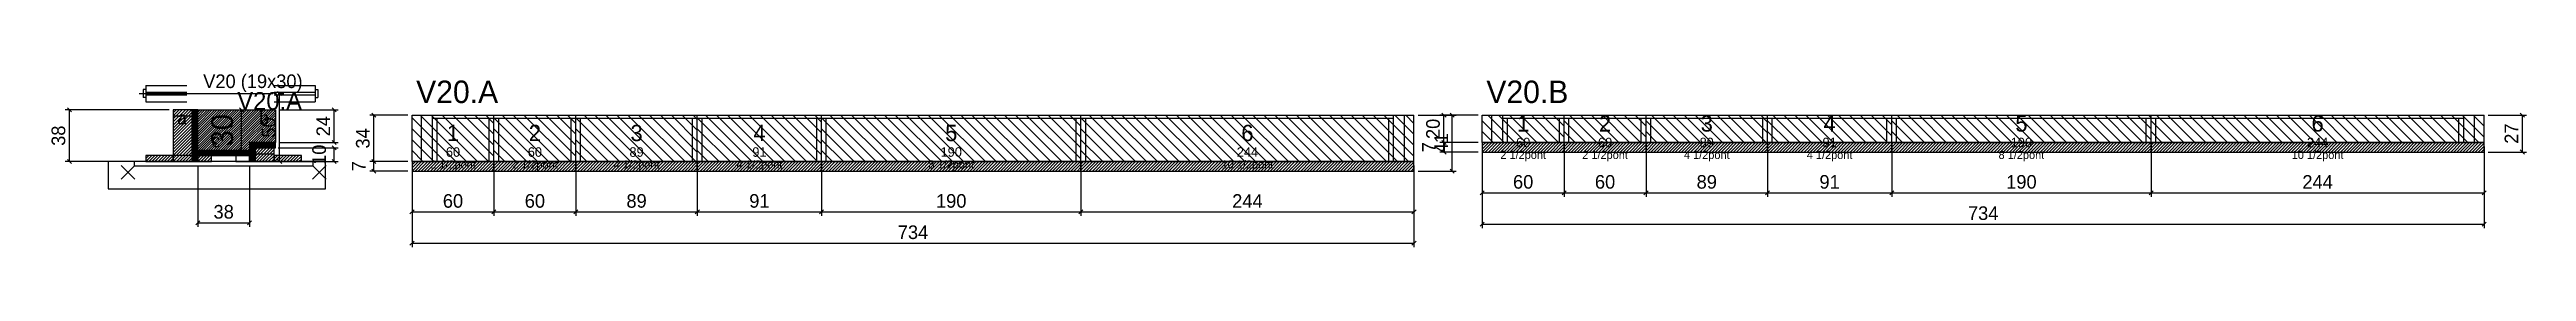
# Model space of a CAD drawing. Extents: x -69 to 1746, y -97 to 31.
import ezdxf
from ezdxf.enums import TextEntityAlignment as Align

# ---------------------------------------------------------------- set-up
doc = ezdxf.new("R2010")
doc.units = 0
for name, color, linetype in [('5', 5, 'Continuous'), ('barrote', 126, 'Continuous'), ('CONCRETO', 251, 'Continuous'), ('COTA', 241, 'Continuous'), ('Cota Seção (2x)', 241, 'Continuous'), ('detalhes', 7, 'Continuous'), ('Hachura', 251, 'Continuous'), ('Madeira', 126, 'Continuous'), ('NOMENCLATURA', 7, 'Continuous'), ('Painéis', 200, 'Continuous'), ('presilha', 224, 'Continuous'), ('Reaproveitamento', 30, 'Continuous'), ('SARR_2.2x7', 40, 'Continuous'), ('SARR_3.5x7', 81, 'Continuous'), ('SCO-___-LAJ', 224, 'Continuous'), ('TENSOR', 224, 'Continuous'), ('texto', 7, 'Continuous'), ('Texto Seção', 7, 'Continuous')]:
    doc.layers.add(name, color=color, linetype=linetype)
doc.dimstyles.new('PAINEL', dxfattribs={"dimtxt": 10, "dimasz": 3, "dimexe": 3, "dimexo": 3, "dimgap": 3, "dimtad": 1, "dimblk": 'OBLIQUE', "dimblk1": 'OBLIQUE', "dimcen": 2.5, "dimclrd": 4, "dimclre": 4, "dimclrt": 240, "dimazin": 3, "dimtfac": 1, "dimtmove": 0, "dimatfit": 3})
doc.dimstyles.new('SECAO2X', dxfattribs={"dimtxt": 16, "dimasz": 3, "dimexe": 3, "dimexo": 3, "dimgap": 3, "dimtad": 1, "dimblk": 'OBLIQUE', "dimblk1": 'OBLIQUE', "dimcen": 2.5, "dimclrd": 4, "dimclre": 4, "dimclrt": 240, "dimazin": 3, "dimtfac": 1, "dimtmove": 0, "dimatfit": 3})

# ---------------------------------------------------------------- blocks, each defined once
blk = doc.blocks.new('_OBLIQUE')
at = {"color": 0, "linetype": 'BYBLOCK'}
blk.add_line((-0.5, -0.5), (0.5, 0.5), dxfattribs=at)

msp = doc.modelspace()

# ---------------------------------------------------------------- hatches: boundary and pattern name
at = {"layer": 'COTA'}
h = msp.add_hatch(dxfattribs=at)
h.set_pattern_fill('ANSI31', scale=0.4)
h.paths.add_polyline_path([(40, -26), (40, 4), (97, 4), (97, -20), (78, -20), (78, -26)])
h = msp.add_hatch(dxfattribs=at)
h.set_pattern_fill('ANSI31', scale=0.5)
h.paths.add_polyline_path([(197, -41), (257, -41), (257, -34), (197, -34)])
h = msp.add_hatch(dxfattribs=at)
h.set_pattern_fill('ANSI31', scale=0.5)
h.paths.add_polyline_path([(257, -41), (317, -41), (317, -34), (257, -34)])
h = msp.add_hatch(dxfattribs=at)
h.set_pattern_fill('ANSI31', scale=0.5)
h.paths.add_polyline_path([(317, -41), (406, -41), (406, -34), (317, -34)])
h = msp.add_hatch(dxfattribs=at)
h.set_pattern_fill('ANSI31', scale=0.5)
h.paths.add_polyline_path([(406, -41), (497, -41), (497, -34), (406, -34)])
h = msp.add_hatch(dxfattribs=at)
h.set_pattern_fill('ANSI31', scale=0.5)
h.paths.add_polyline_path([(497, -41), (687, -41), (687, -34), (497, -34)])
h = msp.add_hatch(dxfattribs=at)
h.set_pattern_fill('ANSI31', scale=0.5)
h.paths.add_polyline_path([(687, -41), (931, -41), (931, -34), (687, -34)])
h = msp.add_hatch(dxfattribs=at)
h.set_pattern_fill('ANSI31', scale=0.5)
h.paths.add_polyline_path([(981, -27), (1041, -27), (1041, -20), (981, -20)])
h = msp.add_hatch(dxfattribs=at)
h.set_pattern_fill('ANSI31', scale=0.5)
h.paths.add_polyline_path([(1041, -27), (1101, -27), (1101, -20), (1041, -20)])
h = msp.add_hatch(dxfattribs=at)
h.set_pattern_fill('ANSI31', scale=0.5)
h.paths.add_polyline_path([(1101, -27), (1190, -27), (1190, -20), (1101, -20)])
h = msp.add_hatch(dxfattribs=at)
h.set_pattern_fill('ANSI31', scale=0.5)
h.paths.add_polyline_path([(1190, -27), (1281, -27), (1281, -20), (1190, -20)])
h = msp.add_hatch(dxfattribs=at)
h.set_pattern_fill('ANSI31', scale=0.5)
h.paths.add_polyline_path([(1281, -27), (1471, -27), (1471, -20), (1281, -20)])
h = msp.add_hatch(dxfattribs=at)
h.set_pattern_fill('ANSI31', scale=0.5)
h.paths.add_polyline_path([(1471, -27), (1715, -27), (1715, -20), (1471, -20)])
at = {"layer": 'Hachura'}
h = msp.add_hatch(dxfattribs=at)
h.set_pattern_fill('ANSI31', scale=0.5)
h.paths.add_polyline_path([(22, -34), (36, -34), (36, 4), (22, 4)])
h = msp.add_hatch(dxfattribs=at)
h.set_pattern_fill('ANSI31', scale=0.5)
h.paths.add_polyline_path([(22, -0.4), (36, -0.4), (36, 4), (22, 4)])
h = msp.add_hatch(dxfattribs=at)
h.set_pattern_fill('SOLID')
h.paths.add_polyline_path([(36, -34), (40, -34), (40, 4), (36, 4)])
h = msp.add_hatch(dxfattribs=at)
h.set_pattern_fill('ANSI31', scale=0.5)
h.paths.add_polyline_path([(2, -34), (22, -34), (22, -29.6), (2, -29.6)])
h = msp.add_hatch(dxfattribs=at)
h.set_pattern_fill('SOLID')
h.paths.add_polyline_path([(40, -29.6), (78, -29.6), (78, -26), (40, -26)])
h = msp.add_hatch(dxfattribs=at)
h.set_pattern_fill('ANSI31', scale=0.5)
h.paths.add_polyline_path([(40, -34), (50, -34), (50, -29.6), (40, -29.6)])
h = msp.add_hatch(dxfattribs=at)
h.set_pattern_fill('SOLID')
h.paths.add_polyline_path([(78, -24), (97, -24), (97, -20), (78, -20)])
h = msp.add_hatch(dxfattribs=at)
h.set_pattern_fill('SOLID')
h.paths.add_polyline_path([(78, -34), (82, -34), (82, -24), (78, -24)])
h = msp.add_hatch(dxfattribs=at)
h.set_pattern_fill('ANSI31', scale=0.5)
h.paths.add_polyline_path([(82, -34), (96, -34), (96, -24), (82, -24)])
h = msp.add_hatch(dxfattribs=at)
h.set_pattern_fill('ANSI31', scale=0.5)
h.paths.add_polyline_path([(82, -28.4), (96, -28.4), (96, -24), (82, -24)])
h = msp.add_hatch(dxfattribs=at)
h.set_pattern_fill('ANSI31', scale=0.5)
h.paths.add_polyline_path([(96, -34), (116, -34), (116, -29.6), (96, -29.6)])

# ---------------------------------------------------------------- linework, layer by layer
for p, q in [((0, 19), (0, 13)), ((2, 19), (0, 19)), ((2, 22), (32, 22)), ((2, 22), (2, 10)), ((96, 22), (126, 22)), ((126, 22), (126, 10)), ((126, 19), (128, 19)), ((128, 19), (128, 13)), ((2, 13), (0, 13)), ((2, 17), (32, 17)), ((2, 15), (32, 15)), ((2, 10), (32, 10)), ((96, 17), (126, 17)), ((96, 15), (126, 15)), ((96, 10), (126, 10)), ((126, 13), (128, 13))]:
    msp.add_line(p, q)
at = {"layer": 'barrote'}
msp.add_lwpolyline([(-25.5, -54), (133.5, -54), (133.5, -34), (-25.5, -34)], close=True, dxfattribs=at)
at = {"layer": 'CONCRETO'}
msp.add_lwpolyline([(40, -26), (40, 4), (97, 4), (97, -20), (78, -20), (78, -26)], close=True, dxfattribs=at)
at = {"layer": 'Madeira'}
for points in [[(22, -34), (36, -34), (36, 4), (22, 4)], [(22, -0.4), (36, -0.4), (36, 4), (22, 4)], [(2, -34), (22, -34), (22, -29.6), (2, -29.6)], [(22, -34), (36, -34), (36, -29.6), (22, -29.6)], [(40, -34), (50, -34), (50, -29.6), (40, -29.6)], [(68, -34), (78, -34), (78, -29.6), (68, -29.6)], [(82, -34), (96, -34), (96, -24), (82, -24)], [(82, -28.4), (96, -28.4), (96, -24), (82, -24)], [(96, -34), (116, -34), (116, -29.6), (96, -29.6)]]:
    msp.add_lwpolyline(points, close=True, dxfattribs=at)
at = {"layer": 'Painéis'}
for p, q in [((197, 0), (257, 0)), ((197, -34), (197, 0)), ((257, -34), (257, 0)), ((257, -34), (257, 0)), ((257, 0), (317, 0)), ((257, -34), (257, 0)), ((317, -34), (317, 0)), ((317, -34), (317, 0)), ((317, 0), (406, 0)), ((317, -34), (317, 0)), ((406, -34), (406, 0)), ((406, -34), (406, 0)), ((406, 0), (497, 0)), ((406, -34), (406, 0)), ((497, -34), (497, 0)), ((497, -34), (497, 0)), ((497, 0), (687, 0)), ((497, -34), (497, 0)), ((687, -34), (687, 0)), ((687, -34), (687, 0)), ((687, 0), (931, 0)), ((687, -34), (687, 0)), ((931, -34), (931, 0)), ((981, 0), (1041, 0)), ((981, -20), (981, 0)), ((1041, -20), (1041, 0)), ((1041, -20), (1041, 0)), ((1041, 0), (1101, 0)), ((1041, -20), (1041, 0)), ((1101, -20), (1101, 0)), ((1101, -20), (1101, 0)), ((1101, 0), (1190, 0)), ((1101, -20), (1101, 0)), ((1190, -20), (1190, 0)), ((1190, -20), (1190, 0)), ((1190, 0), (1281, 0)), ((1190, -20), (1190, 0)), ((1281, -20), (1281, 0)), ((1281, -20), (1281, 0)), ((1281, 0), (1471, 0)), ((1281, -20), (1281, 0)), ((1471, -20), (1471, 0)), ((1471, -20), (1471, 0)), ((1471, 0), (1715, 0)), ((1471, -20), (1471, 0)), ((1715, -20), (1715, 0)), ((197, -34), (257, -34)), ((257, -34), (317, -34)), ((317, -34), (406, -34)), ((406, -34), (497, -34)), ((497, -34), (687, -34)), ((687, -34), (931, -34)), ((981, -20), (1041, -20)), ((1041, -20), (1101, -20)), ((1101, -20), (1190, -20)), ((1190, -20), (1281, -20)), ((1281, -20), (1471, -20)), ((1471, -20), (1715, -20))]:
    msp.add_line(p, q, dxfattribs=at)
for points in [[(36, -34), (40, -34), (40, 4), (36, 4)], [(40, -29.6), (78, -29.6), (78, -26), (40, -26)], [(78, -24), (97, -24), (97, -20), (78, -20)], [(78, -34), (82, -34), (82, -24), (78, -24)]]:
    msp.add_lwpolyline(points, close=True, dxfattribs=at)
at = {"layer": 'presilha'}
for p, q in [((-16, -47), (-6, -37)), ((-16, -37), (-6, -47)), ((124, -47), (134, -37)), ((124, -37), (134, -47))]:
    msp.add_line(p, q, dxfattribs=at)
at = {"layer": 'Reaproveitamento', "color": 30}
for p, q in [((237, -34), (203, 0)), ((245, -34), (211, 0)), ((253, -34), (219, 0)), ((257, -30), (227, 0)), ((257, -22), (235, 0)), ((257, -14), (243, 0)), ((257, -6), (251, 0)), ((297, -34), (263, 0)), ((305, -34), (271, 0)), ((313, -34), (279, 0)), ((317, -30), (287, 0)), ((317, -22), (295, 0)), ((317, -14), (303, 0)), ((317, -6), (311, 0)), ((357, -34), (323, 0)), ((365, -34), (331, 0)), ((373, -34), (339, 0)), ((381, -34), (347, 0)), ((389, -34), (355, 0)), ((397, -34), (363, 0)), ((405, -34), (371, 0)), ((406, -27), (379, 0)), ((406, -19), (387, 0)), ((406, -11), (395, 0)), ((406, -3), (403, 0)), ((446, -34), (412, 0)), ((454, -34), (420, 0)), ((462, -34), (428, 0)), ((470, -34), (436, 0)), ((478, -34), (444, 0)), ((486, -34), (452, 0)), ((494, -34), (460, 0)), ((497, -29), (468, 0)), ((497, -21), (476, 0)), ((497, -13), (484, 0)), ((497, -5), (492, 0)), ((537, -34), (503, 0)), ((545, -34), (511, 0)), ((553, -34), (519, 0)), ((561, -34), (527, 0)), ((569, -34), (535, 0)), ((577, -34), (543, 0)), ((585, -34), (551, 0)), ((593, -34), (559, 0)), ((601, -34), (567, 0)), ((609, -34), (575, 0)), ((617, -34), (583, 0)), ((625, -34), (591, 0)), ((633, -34), (599, 0)), ((641, -34), (607, 0)), ((649, -34), (615, 0)), ((657, -34), (623, 0)), ((665, -34), (631, 0)), ((673, -34), (639, 0)), ((681, -34), (647, 0)), ((687, -32), (655, 0)), ((687, -24), (663, 0)), ((687, -16), (671, 0)), ((687, -8), (679, 0)), ((687, 0), (687, 0)), ((727, -34), (693, 0)), ((735, -34), (701, 0)), ((743, -34), (709, 0)), ((751, -34), (717, 0)), ((759, -34), (725, 0)), ((767, -34), (733, 0)), ((775, -34), (741, 0)), ((783, -34), (749, 0)), ((791, -34), (757, 0)), ((799, -34), (765, 0)), ((807, -34), (773, 0)), ((815, -34), (781, 0)), ((823, -34), (789, 0)), ((831, -34), (797, 0)), ((839, -34), (805, 0)), ((847, -34), (813, 0)), ((855, -34), (821, 0)), ((863, -34), (829, 0)), ((871, -34), (837, 0)), ((879, -34), (845, 0)), ((887, -34), (853, 0)), ((895, -34), (861, 0)), ((903, -34), (869, 0)), ((911, -34), (877, 0)), ((919, -34), (885, 0)), ((927, -34), (893, 0)), ((931, -30), (901, 0)), ((931, -22), (909, 0)), ((931, -14), (917, 0)), ((931, -6), (925, 0)), ((1005, -20), (985, 0)), ((1013, -20), (993, 0)), ((1021, -20), (1001, 0)), ((1029, -20), (1009, 0)), ((1037, -20), (1017, 0)), ((1041, -16), (1025, 0)), ((1041, -8), (1033, 0)), ((1041, 0), (1041, 0)), ((1065, -20), (1045, 0)), ((1073, -20), (1053, 0)), ((1081, -20), (1061, 0)), ((1089, -20), (1069, 0)), ((1097, -20), (1077, 0)), ((1101, -16), (1085, 0)), ((1101, -8), (1093, 0)), ((1101, 0), (1101, 0)), ((1125, -20), (1105, 0)), ((1133, -20), (1113, 0)), ((1141, -20), (1121, 0)), ((1149, -20), (1129, 0)), ((1157, -20), (1137, 0)), ((1165, -20), (1145, 0)), ((1173, -20), (1153, 0)), ((1181, -20), (1161, 0)), ((1189, -20), (1169, 0)), ((1190, -13), (1177, 0)), ((1190, -5), (1185, 0)), ((1214, -20), (1194, 0)), ((1222, -20), (1202, 0)), ((1230, -20), (1210, 0)), ((1238, -20), (1218, 0)), ((1246, -20), (1226, 0)), ((1254, -20), (1234, 0)), ((1262, -20), (1242, 0)), ((1270, -20), (1250, 0)), ((1278, -20), (1258, 0)), ((1281, -15), (1266, 0)), ((1281, -7), (1274, 0)), ((1305, -20), (1285, 0)), ((1313, -20), (1293, 0)), ((1321, -20), (1301, 0)), ((1329, -20), (1309, 0)), ((1337, -20), (1317, 0)), ((1345, -20), (1325, 0)), ((1353, -20), (1333, 0)), ((1361, -20), (1341, 0)), ((1369, -20), (1349, 0)), ((1377, -20), (1357, 0)), ((1385, -20), (1365, 0)), ((1393, -20), (1373, 0)), ((1401, -20), (1381, 0)), ((1409, -20), (1389, 0)), ((1417, -20), (1397, 0)), ((1425, -20), (1405, 0)), ((1433, -20), (1413, 0)), ((1441, -20), (1421, 0)), ((1449, -20), (1429, 0)), ((1457, -20), (1437, 0)), ((1465, -20), (1445, 0)), ((1471, -18), (1453, 0)), ((1471, -10), (1461, 0)), ((1471, -2), (1469, 0)), ((1495, -20), (1475, 0)), ((1503, -20), (1483, 0)), ((1511, -20), (1491, 0)), ((1519, -20), (1499, 0)), ((1527, -20), (1507, 0)), ((1535, -20), (1515, 0)), ((1543, -20), (1523, 0)), ((1551, -20), (1531, 0)), ((1559, -20), (1539, 0)), ((1567, -20), (1547, 0)), ((1575, -20), (1555, 0)), ((1583, -20), (1563, 0)), ((1591, -20), (1571, 0)), ((1599, -20), (1579, 0)), ((1607, -20), (1587, 0)), ((1615, -20), (1595, 0)), ((1623, -20), (1603, 0)), ((1631, -20), (1611, 0)), ((1639, -20), (1619, 0)), ((1647, -20), (1627, 0)), ((1655, -20), (1635, 0)), ((1663, -20), (1643, 0)), ((1671, -20), (1651, 0)), ((1679, -20), (1659, 0)), ((1687, -20), (1667, 0)), ((1695, -20), (1675, 0)), ((1703, -20), (1683, 0)), ((1711, -20), (1691, 0)), ((1715, -16), (1699, 0)), ((1715, -8), (1707, 0)), ((1715, 0), (1715, 0)), ((229, -34), (197, -2)), ((221, -34), (197, -10)), ((213, -34), (197, -18)), ((289, -34), (257, -2)), ((281, -34), (257, -10)), ((273, -34), (257, -18)), ((349, -34), (317, -2)), ((341, -34), (317, -10)), ((333, -34), (317, -18)), ((438, -34), (406, -2)), ((430, -34), (406, -10)), ((422, -34), (406, -18)), ((529, -34), (497, -2)), ((521, -34), (497, -10)), ((513, -34), (497, -18)), ((719, -34), (687, -2)), ((711, -34), (687, -10)), ((703, -34), (687, -18)), ((997, -20), (981, -4)), ((989, -20), (981, -12)), ((1057, -20), (1041, -4)), ((1049, -20), (1041, -12)), ((1117, -20), (1101, -4)), ((1109, -20), (1101, -12)), ((1206, -20), (1190, -4)), ((1198, -20), (1190, -12)), ((1297, -20), (1281, -4)), ((1289, -20), (1281, -12)), ((1487, -20), (1471, -4)), ((1479, -20), (1471, -12)), ((205, -34), (197, -26)), ((197, -34), (197, -34)), ((265, -34), (257, -26)), ((257, -34), (257, -34)), ((325, -34), (317, -26)), ((317, -34), (317, -34)), ((414, -34), (406, -26)), ((406, -34), (406, -34)), ((505, -34), (497, -26)), ((497, -34), (497, -34)), ((695, -34), (687, -26)), ((687, -34), (687, -34)), ((981, -20), (981, -20)), ((1041, -20), (1041, -20)), ((1101, -20), (1101, -20)), ((1190, -20), (1190, -20)), ((1281, -20), (1281, -20)), ((1471, -20), (1471, -20))]:
    msp.add_line(p, q, dxfattribs=at)
at = {"layer": 'SARR_2.2x7'}
for p, q in [((204, -34), (204, 0)), ((924, -34), (924, 0)), ((988, -20), (988, 0)), ((1708, -20), (1708, 0)), ((212, -2.2), (257, -2.2)), ((257, -2.2), (317, -2.2)), ((317, -2.2), (406, -2.2)), ((406, -2.2), (497, -2.2)), ((497, -2.2), (687, -2.2)), ((687, -2.2), (916, -2.2)), ((996, -2.2), (1041, -2.2)), ((1041, -2.2), (1101, -2.2)), ((1101, -2.2), (1190, -2.2)), ((1190, -2.2), (1281, -2.2)), ((1281, -2.2), (1471, -2.2)), ((1471, -2.2), (1700, -2.2))]:
    msp.add_line(p, q, dxfattribs=at)
at = {"layer": 'SARR_3.5x7'}
for p, q in [((212, -34), (212, 0)), ((257, -34), (257, 0)), ((257, -34), (257, 0)), ((317, -34), (317, 0)), ((317, -34), (317, 0)), ((406, -34), (406, 0)), ((406, -34), (406, 0)), ((497, -34), (497, 0)), ((497, -34), (497, 0)), ((687, -34), (687, 0)), ((687, -34), (687, 0)), ((916, -34), (916, 0)), ((996, -20), (996, 0)), ((1041, -20), (1041, 0)), ((1041, -20), (1041, 0)), ((1101, -20), (1101, 0)), ((1101, -20), (1101, 0)), ((1190, -20), (1190, 0)), ((1190, -20), (1190, 0)), ((1281, -20), (1281, 0)), ((1281, -20), (1281, 0)), ((1471, -20), (1471, 0)), ((1471, -20), (1471, 0)), ((1700, -20), (1700, 0)), ((215.5, -34), (215.5, -2.2)), ((253.5, -34), (253.5, -2.2)), ((260.5, -34), (260.5, -2.2)), ((313.5, -34), (313.5, -2.2)), ((320.5, -34), (320.5, -2.2)), ((402.5, -34), (402.5, -2.2)), ((409.5, -34), (409.5, -2.2)), ((493.5, -34), (493.5, -2.2)), ((500.5, -34), (500.5, -2.2)), ((683.5, -34), (683.5, -2.2)), ((690.5, -34), (690.5, -2.2)), ((912.5, -34), (912.5, -2.2)), ((999.5, -20), (999.5, -2.2)), ((1037.5, -20), (1037.5, -2.2)), ((1044.5, -20), (1044.5, -2.2)), ((1097.5, -20), (1097.5, -2.2)), ((1104.5, -20), (1104.5, -2.2)), ((1186.5, -20), (1186.5, -2.2)), ((1193.5, -20), (1193.5, -2.2)), ((1277.5, -20), (1277.5, -2.2)), ((1284.5, -20), (1284.5, -2.2)), ((1467.5, -20), (1467.5, -2.2)), ((1474.5, -20), (1474.5, -2.2)), ((1696.5, -20), (1696.5, -2.2)), ((212, -34), (215.5, -34)), ((253.5, -34), (257, -34)), ((257, -34), (260.5, -34)), ((313.5, -34), (317, -34)), ((317, -34), (320.5, -34)), ((402.5, -34), (406, -34)), ((406, -34), (409.5, -34)), ((493.5, -34), (497, -34)), ((497, -34), (500.5, -34)), ((683.5, -34), (687, -34)), ((687, -34), (690.5, -34)), ((912.5, -34), (916, -34)), ((996, -20), (999.5, -20)), ((1037.5, -20), (1041, -20)), ((1041, -20), (1044.5, -20)), ((1097.5, -20), (1101, -20)), ((1101, -20), (1104.5, -20)), ((1186.5, -20), (1190, -20)), ((1190, -20), (1193.5, -20)), ((1277.5, -20), (1281, -20)), ((1281, -20), (1284.5, -20)), ((1467.5, -20), (1471, -20)), ((1471, -20), (1474.5, -20)), ((1696.5, -20), (1700, -20))]:
    msp.add_line(p, q, dxfattribs=at)
at = {"layer": 'SCO-___-LAJ'}
for points in [[(-6.5, -37.2), (124.5, -37.2), (124.5, -34), (-6.5, -34)], [(197, -41), (257, -41), (257, -34), (197, -34)], [(257, -41), (317, -41), (317, -34), (257, -34)], [(317, -41), (406, -41), (406, -34), (317, -34)], [(406, -41), (497, -41), (497, -34), (406, -34)], [(497, -41), (687, -41), (687, -34), (497, -34)], [(687, -41), (931, -41), (931, -34), (687, -34)], [(981, -27), (1041, -27), (1041, -20), (981, -20)], [(1041, -27), (1101, -27), (1101, -20), (1041, -20)], [(1101, -27), (1190, -27), (1190, -20), (1101, -20)], [(1190, -27), (1281, -27), (1281, -20), (1190, -20)], [(1281, -27), (1471, -27), (1471, -20), (1281, -20)], [(1471, -27), (1715, -27), (1715, -20), (1471, -20)]]:
    msp.add_lwpolyline(points, close=True, dxfattribs=at)
at = {"layer": 'TENSOR'}
msp.add_line((-3, 16), (95, 16), dxfattribs=at)

# ---------------------------------------------------------------- texts
at = {"layer": '5'}
for s, height, p in [('1', 12, (1011, -6)), ('2', 12, (1071, -6)), ('3', 12, (1145.5, -6)), ('4', 12, (1235.5, -6)), ('5', 12, (1376, -6)), ('6', 12, (1593, -6)), ('1', 12, (227, -13)), ('2', 12, (287, -13)), ('3', 12, (361.5, -13)), ('4', 12, (451.5, -13)), ('5', 12, (592, -13)), ('6', 12, (809, -13)), ('60', 7, (1011, -20)), ('60', 7, (1071, -20)), ('89', 7, (1145.5, -20)), ('91', 7, (1235.5, -20)), ('190', 7, (1376, -20)), ('244', 7, (1593, -20)), ('60', 7, (227, -27)), ('60', 7, (287, -27)), ('89', 7, (361.5, -27)), ('91', 7, (451.5, -27)), ('190', 7, (592, -27)), ('244', 7, (809, -27))]:
    msp.add_text(s, height=height, dxfattribs=at).set_placement(p, align=Align.MIDDLE_CENTER)
at = {"layer": 'detalhes'}
for s, p in [('a', (25, -6.7)), ('b', (85, -6.7)), ('c', (50, -23.5))]:
    msp.add_text(s, height=9.6, dxfattribs=at).set_placement(p)
at = {"layer": 'NOMENCLATURA'}
for s, p in [('V20.A', (200, 9)), ('V20.B', (984, 9))]:
    msp.add_text(s, height=16.5, dxfattribs=at).set_placement(p)
at = {"layer": 'texto', "char_height": 6, "attachment_point": 5}
for s, insert in [('2 1/2pont', (227, -37)), ('2 1/2pont', (287, -37)), ('4 1/2pont', (361.5, -37)), ('4 1/2pont', (451.5, -37)), ('8 1/2pont', (592, -37)), ('10 1/2pont', (809, -37)), ('2 1/2pont', (1011, -30)), ('2 1/2pont', (1071, -30)), ('4 1/2pont', (1145.5, -30)), ('4 1/2pont', (1235.5, -30)), ('8 1/2pont', (1376, -30)), ('10 1/2pont', (1593, -30))]:
    msp.add_mtext(s, dxfattribs=dict(at, insert=insert))
at = {"layer": 'Texto Seção'}
for s, height, p in [('V20 (19x30)', 10, (44, 20)), ('V20.A', 13, (69, 4))]:
    msp.add_text(s, height=height, dxfattribs=at).set_placement(p)

# ---------------------------------------------------------------- dimensions: what is measured, and where the dimension line sits
at = {"layer": 'COTA'}
for base, p1, p2 in [((-54, -34), (2, -34), (22, 4)), ((100, -34), (96, -34), (96, 16)), ((140, -20), (97, -20), (97, 4)), ((169, -34), (197, -34), (197, 0)), ((959, -41), (931, -41), (931, 0)), ((953, -20), (981, -20), (981, 0)), ((1743, -27), (1715, -27), (1715, 0)), ((140, -34), (96, -34), (96, -24)), ((169, -41), (197, -41), (197, -34)), ((953, -27), (981, -27), (981, -20))]:
    msp.add_linear_dim(base=base, p1=p1, p2=p2, angle=90, dimstyle='PAINEL', dxfattribs=at).render()
for base, p1, p2 in [((40, -79), (40, -34), (78, -34)), ((197, -71), (197, -34), (257, -34)), ((197, -94), (197, -34), (931, -34)), ((257, -71), (257, -34), (317, -34)), ((317, -71), (317, -34), (406, -34)), ((406, -71), (406, -34), (497, -34)), ((497, -71), (497, -34), (687, -34)), ((687, -71), (687, -34), (931, -34)), ((981, -57), (981, -20), (1041, -20)), ((981, -80), (981, -20), (1715, -20)), ((1041, -57), (1041, -20), (1101, -20)), ((1101, -57), (1101, -20), (1190, -20)), ((1190, -57), (1190, -20), (1281, -20)), ((1281, -57), (1281, -20), (1471, -20)), ((1471, -57), (1471, -20), (1715, -20))]:
    msp.add_linear_dim(base=base, p1=p1, p2=p2, dimstyle='PAINEL', dxfattribs=at).render()
at = {"layer": 'Cota Seção (2x)'}
msp.add_linear_dim(base=(72, -26), p1=(40, -26), p2=(40, 4), angle=90, dimstyle='SECAO2X', dxfattribs=at).render()

doc.saveas('drawing.dxf')
